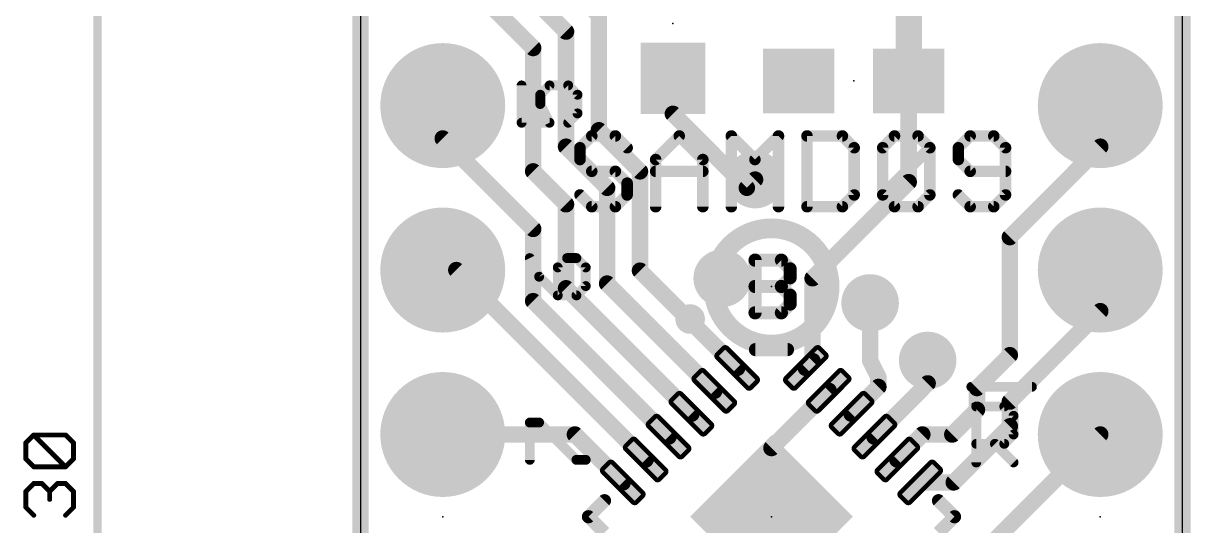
# Model space of a CAD drawing. Extents: x -6.1 to 12.8, y -5.3 to 38.3.
# Drawn here: x -5.21 to 12.83, y 16.37 to 24.13 of the extents above; entities that cross this region are included whole.
import ezdxf

# ---------------------------------------------------------------- set-up
doc = ezdxf.new("R2010")
doc.units = 0
for name, color, linetype in [('1', 12, 'CONTINUOUS'), ('17', 110, 'CONTINUOUS'), ('18', 110, 'CONTINUOUS'), ('20', 53, 'CONTINUOUS'), ('21', 40, 'CONTINUOUS'), ('23', 53, 'CONTINUOUS'), ('47', 253, 'CONTINUOUS')]:
    doc.layers.add(name, color=color, linetype=linetype)

# ---------------------------------------------------------------- blocks, each defined once
blk = doc.blocks.new('RECT')
blk.add_solid([(-0.5, -0.5), (0.5, -0.5), (-0.5, 0.5), (0.5, 0.5)])
blk = doc.blocks.new('RECT128000X44800R50')
at = {"const_width": 0.07}
blk.add_lwpolyline([(0.365, -0.07), (0.365, 0.07, 0.4142), (0.33, 0.105), (-0.33, 0.105, 0.4142), (-0.365, 0.07), (-0.365, -0.07, 0.4142), (-0.33, -0.105), (0.33, -0.105, 0.4142)], format="xyb", close=True, dxfattribs=at)
blk.add_solid([(-0.3475, -0.0875), (0.3475, -0.0875), (-0.3475, 0.0875), (0.3475, 0.0875)])
blk = doc.blocks.new('ROUNDP')
at = {"const_width": 0.5}
blk.add_lwpolyline([(0, -0.25, 1), (0, 0.25, 1), (0, -0.25)], format="xyb", dxfattribs=at)
blk = doc.blocks.new('ROUNDV')
at = {"const_width": 0.5}
blk.add_lwpolyline([(0, -0.25, 1), (0, 0.25, 1), (0, -0.25)], format="xyb", dxfattribs=at)

msp = doc.modelspace()

# ---------------------------------------------------------------- linework, layer by layer
at = {"layer": '1'}
for points, const_width in [([(0, 33.02), (0, 0)], 0.254), ([(12.7, 0), (12.7, 33.02)], 0.254), ([(2.667, 23.749), (1.27, 25.146)], 0.254), ([(3.683, 24.257), (3.175, 24.765)], 0.254), ([(8.47, 24.765), (8.47, 23.241)], 0.4064), ([(3.175, 24.003), (2.667, 24.511)], 0.254), ([(3.683, 22.479), (3.683, 24.257)], 0.254), ([(3.175, 22.225), (3.175, 24.003)], 0.254), ([(2.667, 21.844), (2.667, 23.749)], 0.254), ([(4.826, 23.28), (4.826, 22.733)], 0.254), ([(8.47, 21.678), (8.47, 23.241)], 0.254), ([(1.27, 22.352), (1.27, 22.86)], 0.254), ([(11.43, 22.225), (11.43, 22.86)], 0.254), ([(4.826, 22.733), (5.969, 21.59)], 0.254), ([(4.318, 21.844), (3.683, 22.479)], 0.254), ([(2.667, 20.955), (1.27, 22.352)], 0.254), ([(3.81, 21.59), (3.175, 22.225)], 0.254), ([(10.033, 20.828), (11.43, 22.225)], 0.254), ([(3.175, 21.336), (2.667, 21.844)], 0.254), ([(4.318, 20.3098), (4.318, 21.844)], 0.254), ([(5.969, 21.59), (6.096, 21.717)], 0.254), ([(3.81, 20.1107), (3.81, 21.59)], 0.254), ([(6.985, 20.193), (8.47, 21.678)], 0.254), ([(3.175, 20.0386), (3.175, 21.336)], 0.254), ([(2.667, 19.8394), (2.667, 20.955)], 0.254), ([(10.033, 19.0053), (10.033, 20.828)], 0.254), ([(1.4793, 20.32), (1.27, 20.32)], 0.254), ([(4.4055, 17.3939), (1.4793, 20.32)], 0.254), ([(5.8197, 18.8081), (4.318, 20.3098)], 0.254), ([(11.43, 19.685), (11.43, 20.32)], 0.254), ([(5.4661, 18.4545), (3.81, 20.1107)], 0.254), ([(6.985, 18.9128), (6.985, 20.193)], 0.254), ([(5.1126, 18.101), (3.175, 20.0386)], 0.254), ([(4.759, 17.7474), (2.667, 19.8394)], 0.254), ([(7.874, 18.923), (7.874, 19.812)], 0.254), ([(10.033, 18.288), (11.43, 19.685)], 0.254), ([(9.525, 18.4973), (10.033, 19.0053)], 0.254), ([(6.8803, 18.8081), (6.985, 18.9128)], 0.254), ([(8.001, 18.669), (7.874, 18.923)], 0.254), ([(8.763, 18.5694), (8.763, 18.923)], 0.254), ([(8.001, 18.5146), (8.001, 18.669)], 0.254), ([(7.2339, 18.4545), (6.35, 17.5707)], 0.254), ([(7.5874, 18.101), (8.001, 18.5146)], 0.254), ([(7.941, 17.7474), (8.763, 18.5694)], 0.254), ([(9.525, 18.4973), (9.525, 18.161)], 0.254), ([(10.033, 18.288), (10.033, 17.907)], 0.254), ([(9.525, 18.161), (9.144, 17.78)], 0.254), ([(3.3122, 17.78), (1.27, 17.78)], 0.254), ([(4.0519, 17.0403), (3.3122, 17.78)], 0.254), ([(8.6807, 17.78), (8.2945, 17.3939)], 0.254), ([(9.144, 17.78), (8.6807, 17.78)], 0.254), ([(10.033, 17.907), (9.1663, 17.0403)], 0.254), ([(9.6297, 15.9797), (11.43, 17.78)], 0.254), ([(6.35, 17.5707), (6.35, 16.51)], 0.254), ([(9.1663, 17.0403), (8.6481, 17.0403)], 0.254)]:
    msp.add_lwpolyline(points, dxfattribs=dict(at, const_width=const_width))
for points, const_width in [([(3.2385, 24.003, 1), (3.1115, 24.003)], 0.127), ([(3.1301, 23.9581, 1), (3.2199, 24.0479)], 0.127), ([(2.7305, 23.749, 1), (2.6035, 23.749)], 0.127), ([(2.6221, 23.7041, 1), (2.7119, 23.7939)], 0.127), ([(4.8895, 23.28, 1), (4.7625, 23.28)], 0.127), ([(8.3684, 23.241, 1), (8.5716, 23.241)], 0.2032), ([(8.5335, 23.241, 1), (8.4065, 23.241)], 0.127), ([(1.3335, 22.86, 1), (1.2065, 22.86)], 0.127), ([(11.4935, 22.86, 1), (11.3665, 22.86)], 0.127), ([(4.8709, 22.7779, 1), (4.7811, 22.6881)], 0.127), ([(4.7625, 22.733, 1), (4.8895, 22.733)], 0.127), ([(3.7279, 22.5239, 1), (3.6381, 22.4341)], 0.127), ([(1.3149, 22.3969, 1), (1.2251, 22.3071)], 0.127), ([(1.2065, 22.352, 1), (1.3335, 22.352)], 0.127), ([(3.6195, 22.479, 1), (3.7465, 22.479)], 0.127), ([(3.2199, 22.2699, 1), (3.1301, 22.1801)], 0.127), ([(3.1115, 22.225, 1), (3.2385, 22.225)], 0.127), ([(11.3665, 22.225, 1), (11.4935, 22.225)], 0.127), ([(11.4749, 22.1801, 1), (11.3851, 22.2699)], 0.127), ([(2.7119, 21.8889, 1), (2.6221, 21.7991)], 0.127), ([(2.6035, 21.844, 1), (2.7305, 21.844)], 0.127), ([(4.3815, 21.844, 1), (4.2545, 21.844)], 0.127), ([(4.2731, 21.7991, 1), (4.3629, 21.8889)], 0.127), ([(6.1409, 21.6721, 1), (6.0511, 21.7619)], 0.127), ([(3.8735, 21.59, 1), (3.7465, 21.59)], 0.127), ([(3.7651, 21.5451, 1), (3.8549, 21.6349)], 0.127), ([(5.9241, 21.6349, 1), (6.0139, 21.5451)], 0.127), ([(5.9241, 21.5451, 1), (6.0139, 21.6349)], 0.127), ([(8.4065, 21.678, 1), (8.5335, 21.678)], 0.127), ([(8.5149, 21.6331, 1), (8.4251, 21.7229)], 0.127), ([(3.2385, 21.336, 1), (3.1115, 21.336)], 0.127), ([(3.1301, 21.2911, 1), (3.2199, 21.3809)], 0.127), ([(2.7305, 20.955, 1), (2.6035, 20.955)], 0.127), ([(2.6221, 20.9101, 1), (2.7119, 20.9999)], 0.127), ([(10.0965, 20.828, 1), (9.9695, 20.828)], 0.127), ([(9.9881, 20.8729, 1), (10.0779, 20.7831)], 0.127), ([(1.27, 20.3835, 1), (1.27, 20.2565)], 0.127), ([(1.5242, 20.3649, 1), (1.4344, 20.2751)], 0.127), ([(1.4793, 20.2565, 1), (1.4793, 20.3835)], 0.127), ([(4.3629, 20.3547, 1), (4.2731, 20.2649)], 0.127), ([(11.4935, 20.32, 1), (11.3665, 20.32)], 0.127), ([(3.8549, 20.1556, 1), (3.7651, 20.0658)], 0.127), ([(4.2545, 20.3098, 1), (4.3815, 20.3098)], 0.127), ([(7.0485, 20.193, 1), (6.9215, 20.193)], 0.127), ([(6.9401, 20.2379, 1), (7.0299, 20.1481)], 0.127), ([(3.2199, 20.0835, 1), (3.1301, 19.9936)], 0.127), ([(3.1115, 20.0386, 1), (3.2385, 20.0386)], 0.127), ([(3.7465, 20.1107, 1), (3.8735, 20.1107)], 0.127), ([(2.7119, 19.8843, 1), (2.6221, 19.7945)], 0.127), ([(2.6035, 19.8394, 1), (2.7305, 19.8394)], 0.127), ([(7.9375, 19.812, 1), (7.8105, 19.812)], 0.127), ([(11.3665, 19.685, 1), (11.4935, 19.685)], 0.127), ([(11.4749, 19.6401, 1), (11.3851, 19.7299)], 0.127), ([(10.0779, 18.9604, 1), (9.9881, 19.0502)], 0.127), ([(6.9215, 18.9128, 1), (7.0485, 18.9128)], 0.127), ([(7.0299, 18.8679, 1), (6.9401, 18.9577)], 0.127), ([(7.9308, 18.9514, 1), (7.8172, 18.8946)], 0.127), ([(7.8105, 18.923, 1), (7.9375, 18.923)], 0.127), ([(8.8265, 18.923, 1), (8.6995, 18.923)], 0.127), ([(9.9695, 19.0053, 1), (10.0965, 19.0053)], 0.127), ([(5.7748, 18.7632, 1), (5.8646, 18.853)], 0.127), ([(6.8354, 18.853, 1), (6.9252, 18.7632)], 0.127), ([(8.0645, 18.669, 1), (7.9375, 18.669)], 0.127), ([(7.9442, 18.6406, 1), (8.0578, 18.6974)], 0.127), ([(7.2788, 18.4096, 1), (7.189, 18.4994)], 0.127), ([(8.0459, 18.4697, 1), (7.9561, 18.5595)], 0.127), ([(8.6995, 18.5694, 1), (8.8265, 18.5694)], 0.127), ([(8.8079, 18.5245, 1), (8.7181, 18.6143)], 0.127), ([(9.5885, 18.4973, 1), (9.4615, 18.4973)], 0.127), ([(9.4801, 18.5422, 1), (9.5699, 18.4524)], 0.127), ([(5.4212, 18.4096, 1), (5.511, 18.4994)], 0.127), ([(7.9375, 18.5146, 1), (8.0645, 18.5146)], 0.127), ([(10.0965, 18.288, 1), (9.9695, 18.288)], 0.127), ([(9.4615, 18.161, 1), (9.5885, 18.161)], 0.127), ([(9.5699, 18.1161, 1), (9.4801, 18.2059)], 0.127), ([(9.9881, 18.3329, 1), (10.0779, 18.2431)], 0.127), ([(5.0677, 18.0561, 1), (5.1575, 18.1459)], 0.127), ([(7.5425, 18.1459, 1), (7.6323, 18.0561)], 0.127), ([(1.27, 17.8435, 1), (1.27, 17.7165)], 0.127), ([(3.3571, 17.8249, 1), (3.2673, 17.7351)], 0.127), ([(3.3122, 17.7165, 1), (3.3122, 17.8435)], 0.127), ([(8.6807, 17.8435, 1), (8.6807, 17.7165)], 0.127), ([(8.7256, 17.7351, 1), (8.6358, 17.8249)], 0.127), ([(9.0991, 17.8249, 1), (9.1889, 17.7351)], 0.127), ([(9.144, 17.7165, 1), (9.144, 17.8435)], 0.127), ([(9.9695, 17.907, 1), (10.0965, 17.907)], 0.127), ([(10.0779, 17.8621, 1), (9.9881, 17.9519)], 0.127), ([(11.4749, 17.7351, 1), (11.3851, 17.8249)], 0.127), ([(4.7141, 17.7025, 1), (4.8039, 17.7923)], 0.127), ([(6.4135, 17.5707, 1), (6.2865, 17.5707)], 0.127), ([(6.3051, 17.6156, 1), (6.3949, 17.5258)], 0.127), ([(7.8961, 17.7923, 1), (7.9859, 17.7025)], 0.127), ([(4.3606, 17.349, 1), (4.4504, 17.4388)], 0.127), ([(8.2496, 17.4388, 1), (8.3394, 17.349)], 0.127), ([(4.007, 16.9954, 1), (4.0968, 17.0852)], 0.127), ([(8.6481, 17.1038, 1), (8.6481, 16.9768)], 0.127), ([(9.1214, 17.0852, 1), (9.2112, 16.9954)], 0.127), ([(9.1663, 16.9768, 1), (9.1663, 17.1038)], 0.127), ([(6.2865, 16.51, 1), (6.4135, 16.51)], 0.127)]:
    msp.add_lwpolyline(points, format="xyb", dxfattribs=dict(at, const_width=const_width))
at = {"layer": '20'}
for p, q in [((0, 31.75), (0, 1.27)), ((12.7, 1.27), (12.7, 31.75))]:
    msp.add_line(p, q, dxfattribs=at)
at = {"layer": '21'}
for points, const_width in [([(2.4885, 23.1717), (2.4885, 22.5954)], 0.1524), ([(2.7766, 23.0276), (2.9206, 23.1717)], 0.1524), ([(2.7766, 22.8836), (2.7766, 23.0276)], 0.1524), ([(2.9206, 23.1717), (3.2087, 23.1717)], 0.1524), ([(3.2087, 23.1717), (3.3528, 23.0276)], 0.1524), ([(3.3528, 23.0276), (3.3528, 22.7395)], 0.1524), ([(2.9206, 22.5954), (2.7766, 22.8836)], 0.1524), ([(3.3528, 22.7395), (3.2087, 22.5954)], 0.1524), ([(2.4885, 22.5954), (2.9206, 22.5954)], 0.1524), ([(3.5731, 22.391), (3.3909, 22.2088)], 0.1778), ([(3.9375, 22.391), (3.5731, 22.391)], 0.1778), ([(4.1197, 22.2088), (3.9375, 22.391)], 0.1778), ([(4.5603, 22.0267), (4.9247, 22.391)], 0.1778), ([(4.9247, 22.391), (5.2891, 22.0267)], 0.1778), ([(5.7297, 21.2979), (5.7297, 22.391)], 0.1778), ([(5.7297, 22.391), (6.0941, 22.0267)], 0.1778), ([(6.0941, 22.0267), (6.4584, 22.391)], 0.1778), ([(6.4584, 22.391), (6.4584, 21.2979)], 0.1778), ([(6.8991, 22.391), (6.8991, 21.2979)], 0.1778), ([(7.4457, 22.391), (6.8991, 22.391)], 0.1778), ([(7.6278, 22.2088), (7.4457, 22.391)], 0.1778), ([(8.0685, 22.2088), (8.2507, 22.391)], 0.1778), ([(8.2507, 22.391), (8.6151, 22.391)], 0.1778), ([(8.6151, 22.391), (8.7972, 22.2088)], 0.1778), ([(9.4201, 22.391), (9.2379, 22.2088)], 0.1778), ([(9.7844, 22.391), (9.4201, 22.391)], 0.1778), ([(9.9666, 22.2088), (9.7844, 22.391)], 0.1778), ([(3.3909, 22.2088), (3.3909, 22.0267)], 0.1778), ([(7.6278, 21.4801), (7.6278, 22.2088)], 0.1778), ([(8.0685, 21.4801), (8.0685, 22.2088)], 0.1778), ([(8.0685, 21.4801), (8.7972, 22.2088)], 0.1778), ([(8.7972, 22.2088), (8.7972, 21.4801)], 0.1778), ([(9.2379, 22.2088), (9.2379, 22.0267)], 0.1778), ([(9.9666, 21.4801), (9.9666, 22.2088)], 0.1778), ([(3.3909, 22.0267), (3.5731, 21.8445)], 0.1778), ([(4.5603, 21.2979), (4.5603, 22.0267)], 0.1778), ([(5.2891, 22.0267), (5.2891, 21.2979)], 0.1778), ([(9.2379, 22.0267), (9.4201, 21.8445)], 0.1778), ([(3.5731, 21.8445), (3.9375, 21.8445)], 0.1778), ([(3.9375, 21.8445), (4.1197, 21.6623)], 0.1778), ([(4.5603, 21.8445), (5.2891, 21.8445)], 0.1778), ([(9.4201, 21.8445), (9.9666, 21.8445)], 0.1778), ([(4.1197, 21.6623), (4.1197, 21.4801)], 0.1778), ([(3.5731, 21.2979), (3.3909, 21.4801)], 0.1778), ([(4.1197, 21.4801), (3.9375, 21.2979)], 0.1778), ([(7.4457, 21.2979), (7.6278, 21.4801)], 0.1778), ([(8.2507, 21.2979), (8.0685, 21.4801)], 0.1778), ([(8.7972, 21.4801), (8.6151, 21.2979)], 0.1778), ([(9.2379, 21.4801), (9.4201, 21.2979)], 0.1778), ([(9.7844, 21.2979), (9.9666, 21.4801)], 0.1778), ([(3.9375, 21.2979), (3.5731, 21.2979)], 0.1778), ([(6.8991, 21.2979), (7.4457, 21.2979)], 0.1778), ([(8.6151, 21.2979), (8.2507, 21.2979)], 0.1778), ([(9.4201, 21.2979), (9.7844, 21.2979)], 0.1778), ([(2.6155, 20.5047), (2.7595, 20.2166)], 0.1524), ([(3.1917, 20.5047), (3.0476, 20.3606)], 0.1524), ([(3.3357, 20.5047), (3.1917, 20.5047)], 0.1524), ([(3.4798, 20.3606), (3.3357, 20.5047)], 0.1524), ([(6.096, 19.6596), (6.096, 20.4731)], 0.2032), ([(6.096, 20.4731), (6.5027, 20.4731)], 0.2032), ([(6.5027, 20.4731), (6.6383, 20.3375)], 0.2032), ([(3.0476, 20.3606), (3.0476, 19.9284)], 0.1524), ([(3.4798, 20.0725), (3.4798, 20.3606)], 0.1524), ([(6.6383, 20.3375), (6.6383, 20.2019)], 0.2032), ([(2.7595, 20.2166), (3.0476, 19.9284)], 0.1524), ([(6.6383, 20.2019), (6.5027, 20.0663)], 0.2032), ([(3.3357, 19.9284), (3.4798, 20.0725)], 0.1524), ([(6.096, 20.0663), (6.5027, 20.0663)], 0.2032), ([(6.5027, 20.0663), (6.6383, 19.9308)], 0.2032), ([(6.6383, 19.9308), (6.6383, 19.7952)], 0.2032), ([(3.0476, 19.9284), (3.3357, 19.9284)], 0.1524), ([(6.6383, 19.7952), (6.5027, 19.6596)], 0.2032), ([(6.5027, 19.6596), (6.096, 19.6596)], 0.2032), ([(6.5975, 19.0909), (6.1025, 19.0909)], 0.2032), ([(9.4382, 18.5166), (10.3738, 18.5166)], 0.1524), ([(9.5144, 17.3482), (9.5144, 18.2125)], 0.1524), ([(9.5144, 18.2125), (9.9466, 18.2125)], 0.1524), ([(9.9466, 18.2125), (10.0907, 18.0685)], 0.1524), ([(2.6155, 17.3884), (2.6155, 17.9647)], 0.1524), ([(2.6155, 17.9647), (2.7595, 17.9647)], 0.1524), ([(2.7595, 17.9647), (3.3357, 17.3884)], 0.1524), ([(10.0907, 18.0685), (10.0907, 17.7804)], 0.1524), ([(9.9466, 17.6363), (9.5144, 17.6363)], 0.1524), ([(9.8026, 17.6363), (10.0907, 17.3482)], 0.1524), ([(10.0907, 17.7804), (9.9466, 17.6363)], 0.1524), ([(3.3357, 17.3884), (3.4798, 17.3884)], 0.1524), ([(3.5216, 16.51), (3.7691, 16.7575)], 0.2032), ([(9.1784, 16.51), (8.9309, 16.7575)], 0.2032), ([(3.7691, 16.2625), (3.5216, 16.51)], 0.2032), ([(8.9309, 16.2625), (9.1784, 16.51)], 0.2032)]:
    msp.add_lwpolyline(points, dxfattribs=dict(at, const_width=const_width))
for points, const_width in [([(2.5266, 23.1717, 1), (2.4504, 23.1717)], 0.0762), ([(2.7496, 23.0546, 1), (2.8035, 23.0007)], 0.0762), ([(2.8147, 23.0276, 1), (2.7385, 23.0276)], 0.0762), ([(2.9206, 23.2098, 1), (2.9206, 23.1336)], 0.0762), ([(2.9476, 23.1447, 1), (2.8937, 23.1986)], 0.0762), ([(3.2357, 23.1986, 1), (3.1818, 23.1447)], 0.0762), ([(3.2087, 23.1336, 1), (3.2087, 23.2098)], 0.0762), ([(3.3909, 23.0276, 1), (3.3147, 23.0276)], 0.0762), ([(3.3259, 23.0007, 1), (3.3797, 23.0546)], 0.0762), ([(2.8107, 22.9006, 1), (2.7425, 22.8665)], 0.0762), ([(2.7385, 22.8836, 1), (2.8147, 22.8836)], 0.0762), ([(3.3147, 22.7395, 1), (3.3909, 22.7395)], 0.0762), ([(3.3797, 22.7126, 1), (3.3259, 22.7664)], 0.0762), ([(2.4885, 22.6335, 1), (2.4885, 22.5573)], 0.0762), ([(2.4504, 22.5954, 1), (2.5266, 22.5954)], 0.0762), ([(2.8866, 22.5784, 1), (2.9547, 22.6125)], 0.0762), ([(2.9206, 22.5573, 1), (2.9206, 22.6335)], 0.0762), ([(3.1818, 22.6224, 1), (3.2357, 22.5685)], 0.0762), ([(3.5731, 22.4355, 1), (3.5731, 22.3466)], 0.0889), ([(3.6045, 22.3596, 1), (3.5417, 22.4225)], 0.0889), ([(3.9689, 22.4225, 1), (3.906, 22.3596)], 0.0889), ([(3.9375, 22.3466, 1), (3.9375, 22.4355)], 0.0889), ([(4.9561, 22.4225, 1), (4.8932, 22.3596)], 0.0889), ([(4.9561, 22.3596, 1), (4.8932, 22.4225)], 0.0889), ([(5.7741, 22.391, 1), (5.6852, 22.391)], 0.0889), ([(5.7611, 22.4225, 1), (5.6983, 22.3596)], 0.0889), ([(6.5029, 22.391, 1), (6.414, 22.391)], 0.0889), ([(6.4899, 22.3596, 1), (6.427, 22.4225)], 0.0889), ([(6.9435, 22.391, 1), (6.8546, 22.391)], 0.0889), ([(6.8991, 22.4355, 1), (6.8991, 22.3466)], 0.0889), ([(7.4771, 22.4225, 1), (7.4142, 22.3596)], 0.0889), ([(7.4457, 22.3466, 1), (7.4457, 22.4355)], 0.0889), ([(8.2507, 22.4355, 1), (8.2507, 22.3466)], 0.0889), ([(8.2821, 22.3596, 1), (8.2192, 22.4225)], 0.0889), ([(8.6465, 22.4225, 1), (8.5836, 22.3596)], 0.0889), ([(8.6151, 22.3466, 1), (8.6151, 22.4355)], 0.0889), ([(9.4201, 22.4355, 1), (9.4201, 22.3466)], 0.0889), ([(9.4515, 22.3596, 1), (9.3886, 22.4225)], 0.0889), ([(9.8159, 22.4225, 1), (9.753, 22.3596)], 0.0889), ([(9.7844, 22.3466, 1), (9.7844, 22.4355)], 0.0889), ([(3.4354, 22.2088, 1), (3.3465, 22.2088)], 0.0889), ([(3.3595, 22.2403, 1), (3.4223, 22.1774)], 0.0889), ([(4.0882, 22.1774, 1), (4.1511, 22.2403)], 0.0889), ([(7.6723, 22.2088, 1), (7.5834, 22.2088)], 0.0889), ([(7.5964, 22.1774, 1), (7.6593, 22.2403)], 0.0889), ([(8.1129, 22.2088, 1), (8.024, 22.2088)], 0.0889), ([(8.0371, 22.2403, 1), (8.0999, 22.1774)], 0.0889), ([(8.8417, 22.2088, 1), (8.7528, 22.2088)], 0.0889), ([(8.7658, 22.1774, 1), (8.8287, 22.2403)], 0.0889), ([(8.8287, 22.1774, 1), (8.7658, 22.2403)], 0.0889), ([(9.2823, 22.2088, 1), (9.1934, 22.2088)], 0.0889), ([(9.2065, 22.2403, 1), (9.2693, 22.1774)], 0.0889), ([(10.0111, 22.2088, 1), (9.9222, 22.2088)], 0.0889), ([(9.9352, 22.1774, 1), (9.9981, 22.2403)], 0.0889), ([(3.4223, 22.0581, 1), (3.3595, 21.9952)], 0.0889), ([(3.3465, 22.0267, 1), (3.4354, 22.0267)], 0.0889), ([(4.6047, 22.0267, 1), (4.5158, 22.0267)], 0.0889), ([(4.5289, 22.0581, 1), (4.5917, 21.9952)], 0.0889), ([(5.3335, 22.0267, 1), (5.2446, 22.0267)], 0.0889), ([(5.2576, 21.9952, 1), (5.3205, 22.0581)], 0.0889), ([(6.0626, 22.0581, 1), (6.1255, 21.9952)], 0.0889), ([(6.0626, 21.9952, 1), (6.1255, 22.0581)], 0.0889), ([(9.2693, 22.0581, 1), (9.2065, 21.9952)], 0.0889), ([(9.1934, 22.0267, 1), (9.2823, 22.0267)], 0.0889), ([(3.5731, 21.8889, 1), (3.5731, 21.8)], 0.0889), ([(3.5417, 21.813, 1), (3.6045, 21.8759)], 0.0889), ([(3.9689, 21.8759, 1), (3.906, 21.813)], 0.0889), ([(3.9375, 21.8, 1), (3.9375, 21.8889)], 0.0889), ([(4.5603, 21.8889, 1), (4.5603, 21.8)], 0.0889), ([(5.2891, 21.8, 1), (5.2891, 21.8889)], 0.0889), ([(9.4201, 21.8889, 1), (9.4201, 21.8)], 0.0889), ([(9.3886, 21.813, 1), (9.4515, 21.8759)], 0.0889), ([(9.9666, 21.8, 1), (9.9666, 21.8889)], 0.0889), ([(4.1641, 21.6623, 1), (4.0752, 21.6623)], 0.0889), ([(4.0882, 21.6308, 1), (4.1511, 21.6937)], 0.0889), ([(3.4223, 21.5115, 1), (3.3595, 21.4487)], 0.0889), ([(4.0752, 21.4801, 1), (4.1641, 21.4801)], 0.0889), ([(4.1511, 21.4487, 1), (4.0882, 21.5115)], 0.0889), ([(7.5834, 21.4801, 1), (7.6723, 21.4801)], 0.0889), ([(7.6593, 21.4487, 1), (7.5964, 21.5115)], 0.0889), ([(8.024, 21.4801, 1), (8.1129, 21.4801)], 0.0889), ([(8.0999, 21.5115, 1), (8.0371, 21.4487)], 0.0889), ([(8.0371, 21.5115, 1), (8.0999, 21.4487)], 0.0889), ([(8.7528, 21.4801, 1), (8.8417, 21.4801)], 0.0889), ([(8.8287, 21.4487, 1), (8.7658, 21.5115)], 0.0889), ([(9.2693, 21.5115, 1), (9.2065, 21.4487)], 0.0889), ([(9.9222, 21.4801, 1), (10.0111, 21.4801)], 0.0889), ([(9.9981, 21.4487, 1), (9.9352, 21.5115)], 0.0889), ([(3.5731, 21.3424, 1), (3.5731, 21.2535)], 0.0889), ([(3.5417, 21.2665, 1), (3.6045, 21.3293)], 0.0889), ([(3.906, 21.3293, 1), (3.9689, 21.2665)], 0.0889), ([(3.9375, 21.2535, 1), (3.9375, 21.3424)], 0.0889), ([(4.5158, 21.2979, 1), (4.6047, 21.2979)], 0.0889), ([(5.2446, 21.2979, 1), (5.3335, 21.2979)], 0.0889), ([(5.6852, 21.2979, 1), (5.7741, 21.2979)], 0.0889), ([(6.414, 21.2979, 1), (6.5029, 21.2979)], 0.0889), ([(6.8546, 21.2979, 1), (6.9435, 21.2979)], 0.0889), ([(6.8991, 21.3424, 1), (6.8991, 21.2535)], 0.0889), ([(7.4142, 21.3293, 1), (7.4771, 21.2665)], 0.0889), ([(7.4457, 21.2535, 1), (7.4457, 21.3424)], 0.0889), ([(8.2507, 21.3424, 1), (8.2507, 21.2535)], 0.0889), ([(8.2192, 21.2665, 1), (8.2821, 21.3293)], 0.0889), ([(8.5836, 21.3293, 1), (8.6465, 21.2665)], 0.0889), ([(8.6151, 21.2535, 1), (8.6151, 21.3424)], 0.0889), ([(9.4201, 21.3424, 1), (9.4201, 21.2535)], 0.0889), ([(9.3886, 21.2665, 1), (9.4515, 21.3293)], 0.0889), ([(9.753, 21.3293, 1), (9.8159, 21.2665)], 0.0889), ([(9.7844, 21.2535, 1), (9.7844, 21.3424)], 0.0889), ([(6.35, 19.168, 1), (6.35, 20.964, 1), (6.35, 19.168)], 0.3048), ([(2.6495, 20.5217, 1), (2.5814, 20.4876)], 0.0762), ([(3.1917, 20.5428, 1), (3.1917, 20.4666)], 0.0762), ([(3.2186, 20.4777, 1), (3.1647, 20.5316)], 0.0762), ([(3.3627, 20.5316, 1), (3.3088, 20.4777)], 0.0762), ([(3.3357, 20.4666, 1), (3.3357, 20.5428)], 0.0762), ([(6.1468, 20.4731, 1), (6.0452, 20.4731)], 0.1016), ([(6.096, 20.5239, 1), (6.096, 20.4223)], 0.1016), ([(6.5387, 20.509, 1), (6.4668, 20.4372)], 0.1016), ([(6.5027, 20.4223, 1), (6.5027, 20.5239)], 0.1016), ([(3.0857, 20.3606, 1), (3.0095, 20.3606)], 0.0762), ([(3.0207, 20.3876, 1), (3.0746, 20.3337)], 0.0762), ([(3.5179, 20.3606, 1), (3.4417, 20.3606)], 0.0762), ([(3.4529, 20.3337, 1), (3.5067, 20.3876)], 0.0762), ([(6.6891, 20.3375, 1), (6.5875, 20.3375)], 0.1016), ([(6.6024, 20.3016, 1), (6.6742, 20.3734)], 0.1016), ([(2.7865, 20.2435, 1), (2.7326, 20.1896)], 0.0762), ([(2.7254, 20.1995, 1), (2.7936, 20.2336)], 0.0762), ([(6.5875, 20.2019, 1), (6.6891, 20.2019)], 0.1016), ([(6.6742, 20.166, 1), (6.6024, 20.2378)], 0.1016), ([(3.4417, 20.0725, 1), (3.5179, 20.0725)], 0.0762), ([(3.5067, 20.0456, 1), (3.4529, 20.0994)], 0.0762), ([(6.096, 20.1171, 1), (6.096, 20.0155)], 0.1016), ([(6.5387, 20.1023, 1), (6.4668, 20.0304)], 0.1016), ([(6.4668, 20.1023, 1), (6.5387, 20.0304)], 0.1016), ([(6.5027, 20.0155, 1), (6.5027, 20.1171)], 0.1016), ([(6.6891, 19.9308, 1), (6.5875, 19.9308)], 0.1016), ([(3.0476, 19.9665, 1), (3.0476, 19.8903)], 0.0762), ([(3.0095, 19.9284, 1), (3.0857, 19.9284)], 0.0762), ([(3.0207, 19.9015, 1), (3.0746, 19.9554)], 0.0762), ([(3.3088, 19.9554, 1), (3.3627, 19.9015)], 0.0762), ([(3.3357, 19.8903, 1), (3.3357, 19.9665)], 0.0762), ([(6.5875, 19.7952, 1), (6.6891, 19.7952)], 0.1016), ([(6.6024, 19.8948, 1), (6.6742, 19.9667)], 0.1016), ([(6.6742, 19.7593, 1), (6.6024, 19.8311)], 0.1016), ([(5.0928, 19.4363, 1), (5.0928, 19.6903, 1), (5.0928, 19.4363)], 0.2032), ([(6.096, 19.7104, 1), (6.096, 19.6088)], 0.1016), ([(6.0452, 19.6596, 1), (6.1468, 19.6596)], 0.1016), ([(6.4668, 19.6955, 1), (6.5387, 19.6237)], 0.1016), ([(6.5027, 19.6088, 1), (6.5027, 19.7104)], 0.1016), ([(6.1025, 19.1417, 1), (6.1025, 19.0401)], 0.1016), ([(6.5975, 19.0401, 1), (6.5975, 19.1417)], 0.1016), ([(9.4382, 18.5547, 1), (9.4382, 18.4785)], 0.0762), ([(10.3738, 18.4785, 1), (10.3738, 18.5547)], 0.0762), ([(9.5525, 18.2125, 1), (9.4763, 18.2125)], 0.0762), ([(9.5144, 18.2506, 1), (9.5144, 18.1744)], 0.0762), ([(9.9736, 18.2395, 1), (9.9197, 18.1856)], 0.0762), ([(9.9466, 18.1744, 1), (9.9466, 18.2506)], 0.0762), ([(2.6536, 17.9647, 1), (2.5774, 17.9647)], 0.0762), ([(2.6155, 18.0028, 1), (2.6155, 17.9266)], 0.0762), ([(2.7865, 17.9916, 1), (2.7326, 17.9377)], 0.0762), ([(2.7595, 17.9266, 1), (2.7595, 18.0028)], 0.0762), ([(10.1288, 18.0685, 1), (10.0526, 18.0685)], 0.0762), ([(10.0637, 18.0415, 1), (10.1176, 18.0954)], 0.0762), ([(9.5144, 17.6744, 1), (9.5144, 17.5982)], 0.0762), ([(9.8295, 17.6633, 1), (9.7756, 17.6094)], 0.0762), ([(9.9197, 17.6633, 1), (9.9736, 17.6094)], 0.0762), ([(9.9466, 17.5982, 1), (9.9466, 17.6744)], 0.0762), ([(10.0526, 17.7804, 1), (10.1288, 17.7804)], 0.0762), ([(10.1176, 17.7534, 1), (10.0637, 17.8073)], 0.0762), ([(2.5774, 17.3884, 1), (2.6536, 17.3884)], 0.0762), ([(3.3357, 17.4265, 1), (3.3357, 17.3503)], 0.0762), ([(3.3088, 17.3615, 1), (3.3627, 17.4154)], 0.0762), ([(3.4798, 17.3503, 1), (3.4798, 17.4265)], 0.0762), ([(9.4763, 17.3482, 1), (9.5525, 17.3482)], 0.0762), ([(10.0637, 17.3213, 1), (10.1176, 17.3751)], 0.0762), ([(3.805, 16.7216, 1), (3.7331, 16.7934)], 0.1016), ([(8.9669, 16.7934, 1), (8.895, 16.7216)], 0.1016), ([(3.5575, 16.5459, 1), (3.4857, 16.4741)], 0.1016), ([(3.4857, 16.5459, 1), (3.5575, 16.4741)], 0.1016), ([(9.2143, 16.4741, 1), (9.1425, 16.5459)], 0.1016), ([(9.1425, 16.4741, 1), (9.2143, 16.5459)], 0.1016)]:
    msp.add_lwpolyline(points, format="xyb", dxfattribs=dict(at, const_width=const_width))
at = {"layer": '23'}
for p in [(4.826, 24.13), (7.62, 23.241), (6.35, 20.066), (1.27, 16.51), (6.35, 16.51), (11.43, 16.51)]:
    msp.add_point(p, dxfattribs=at)
at = {"layer": '47'}
for points, const_width in [([(-4.064, 32.955), (-4.064, 0.065)], 0.13), ([(-5.1725, 17.6497), (-5.0497, 17.7726)], 0.0762), ([(-5.1725, 17.404), (-5.1725, 17.6497)], 0.0762), ([(-5.0497, 17.7726), (-4.5582, 17.7726)], 0.0762), ([(-4.5582, 17.2811), (-5.0497, 17.7726)], 0.0762), ([(-4.5582, 17.7726), (-4.4353, 17.6497)], 0.0762), ([(-4.4353, 17.6497), (-4.4353, 17.404)], 0.0762), ([(-5.0497, 17.2811), (-5.1725, 17.404)], 0.0762), ([(-4.5582, 17.2811), (-5.0497, 17.2811)], 0.0762), ([(-4.4353, 17.404), (-4.5582, 17.2811)], 0.0762), ([(-5.1725, 16.9013), (-5.0497, 17.0242)], 0.0762), ([(-5.0497, 17.0242), (-4.9268, 17.0242)], 0.0762), ([(-4.9268, 17.0242), (-4.8039, 16.9013)], 0.0762), ([(-4.8039, 16.9013), (-4.681, 17.0242)], 0.0762), ([(-4.681, 17.0242), (-4.5582, 17.0242)], 0.0762), ([(-4.5582, 17.0242), (-4.4353, 16.9013)], 0.0762), ([(-5.1725, 16.6555), (-5.1725, 16.9013)], 0.0762), ([(-4.8039, 16.9013), (-4.8039, 16.7784)], 0.0762), ([(-4.4353, 16.9013), (-4.4353, 16.6555)], 0.0762), ([(-5.0497, 16.5327), (-5.1725, 16.6555)], 0.0762), ([(-4.4353, 16.6555), (-4.5582, 16.5327)], 0.0762)]:
    msp.add_lwpolyline(points, dxfattribs=dict(at, const_width=const_width))
at = {"layer": '47', "const_width": 0.0381}
for points in [[(-5.1535, 17.6497, 1), (-5.1916, 17.6497)], [(-5.186, 17.6632, 1), (-5.1591, 17.6362)], [(-5.0497, 17.7916, 1), (-5.0497, 17.7535)], [(-5.0362, 17.786, 1), (-5.0631, 17.7591)], [(-5.0362, 17.7591, 1), (-5.0631, 17.786)], [(-4.5447, 17.786, 1), (-4.5716, 17.7591)], [(-4.5582, 17.7535, 1), (-4.5582, 17.7916)], [(-4.4162, 17.6497, 1), (-4.4543, 17.6497)], [(-4.4488, 17.6362, 1), (-4.4218, 17.6632)], [(-5.1916, 17.404, 1), (-5.1535, 17.404)], [(-5.1591, 17.4174, 1), (-5.186, 17.3905)], [(-5.0497, 17.3001, 1), (-5.0497, 17.262)], [(-4.5582, 17.262, 1), (-4.5582, 17.3001)], [(-4.4543, 17.404, 1), (-4.4162, 17.404)], [(-4.4218, 17.3905, 1), (-4.4488, 17.4174)], [(-5.0631, 17.2676, 1), (-5.0362, 17.2946)], [(-4.5716, 17.2946, 1), (-4.5447, 17.2676)], [(-4.5716, 17.2676, 1), (-4.5447, 17.2946)], [(-5.0497, 17.0432, 1), (-5.0497, 17.0051)], [(-5.0362, 17.0107, 1), (-5.0631, 17.0376)], [(-4.9133, 17.0376, 1), (-4.9403, 17.0107)], [(-4.9268, 17.0051, 1), (-4.9268, 17.0432)], [(-4.681, 17.0432, 1), (-4.681, 17.0051)], [(-4.6676, 17.0107, 1), (-4.6945, 17.0376)], [(-4.5447, 17.0376, 1), (-4.5716, 17.0107)], [(-4.5582, 17.0051, 1), (-4.5582, 17.0432)], [(-5.1535, 16.9013, 1), (-5.1916, 16.9013)], [(-5.186, 16.9148, 1), (-5.1591, 16.8878)], [(-4.7849, 16.9013, 1), (-4.823, 16.9013)], [(-4.823, 16.7784, 1), (-4.7849, 16.7784)], [(-4.8174, 16.9148, 1), (-4.7904, 16.8878)], [(-4.8174, 16.8878, 1), (-4.7904, 16.9148)], [(-4.4162, 16.9013, 1), (-4.4543, 16.9013)], [(-4.4488, 16.8878, 1), (-4.4218, 16.9148)], [(-5.1916, 16.6555, 1), (-5.1535, 16.6555)], [(-5.1591, 16.669, 1), (-5.186, 16.6421)], [(-4.4543, 16.6555, 1), (-4.4162, 16.6555)], [(-4.4218, 16.6421, 1), (-4.4488, 16.669)], [(-5.0631, 16.5192, 1), (-5.0362, 16.5461)], [(-4.5716, 16.5461, 1), (-4.5447, 16.5192)]]:
    msp.add_lwpolyline(points, format="xyb", dxfattribs=at)

# ---------------------------------------------------------------- block references
at = {"layer": '1', "xscale": 1.1}
for p, rotation in [((4.826, 23.28), 90), ((6.77, 23.241), 180), ((8.47, 23.241), 180)]:
    msp.add_blockref('RECT', p, dxfattribs=dict(at, rotation=rotation))
at = {"layer": '1'}
for p, rotation in [((5.8197, 18.8081), 135), ((6.8803, 18.8081), 225), ((5.4661, 18.4545), 135), ((7.2339, 18.4545), 225), ((5.1126, 18.101), 135), ((7.5874, 18.101), 225), ((4.759, 17.7474), 135), ((7.941, 17.7474), 225), ((4.4055, 17.3939), 135), ((8.2945, 17.3939), 225), ((4.0519, 17.0403), 135), ((8.6481, 17.0403), 225)]:
    msp.add_blockref('RECT128000X44800R50', p, dxfattribs=dict(at, rotation=rotation))
at = {"layer": '1', "xscale": 1.778, "yscale": 1.778, "rotation": 315}
msp.add_blockref('RECT', (6.35, 16.51), dxfattribs=at)
at = {"layer": '17', "xscale": 1.9304, "yscale": 1.9304}
for p in [(1.27, 22.86), (11.43, 22.86), (1.27, 20.32), (11.43, 20.32), (1.27, 17.78), (11.43, 17.78)]:
    msp.add_blockref('ROUNDP', p, dxfattribs=at)
at = {"layer": '18', "xscale": 0.889, "yscale": 0.889}
for p in [(6.096, 21.717), (6.096, 21.717), (5.588, 20.193), (5.588, 20.193), (7.874, 19.812), (7.874, 19.812), (8.763, 18.923), (8.763, 18.923), (6.35, 16.51), (6.35, 16.51)]:
    msp.add_blockref('ROUNDV', p, dxfattribs=at)

doc.saveas('drawing.dxf')
